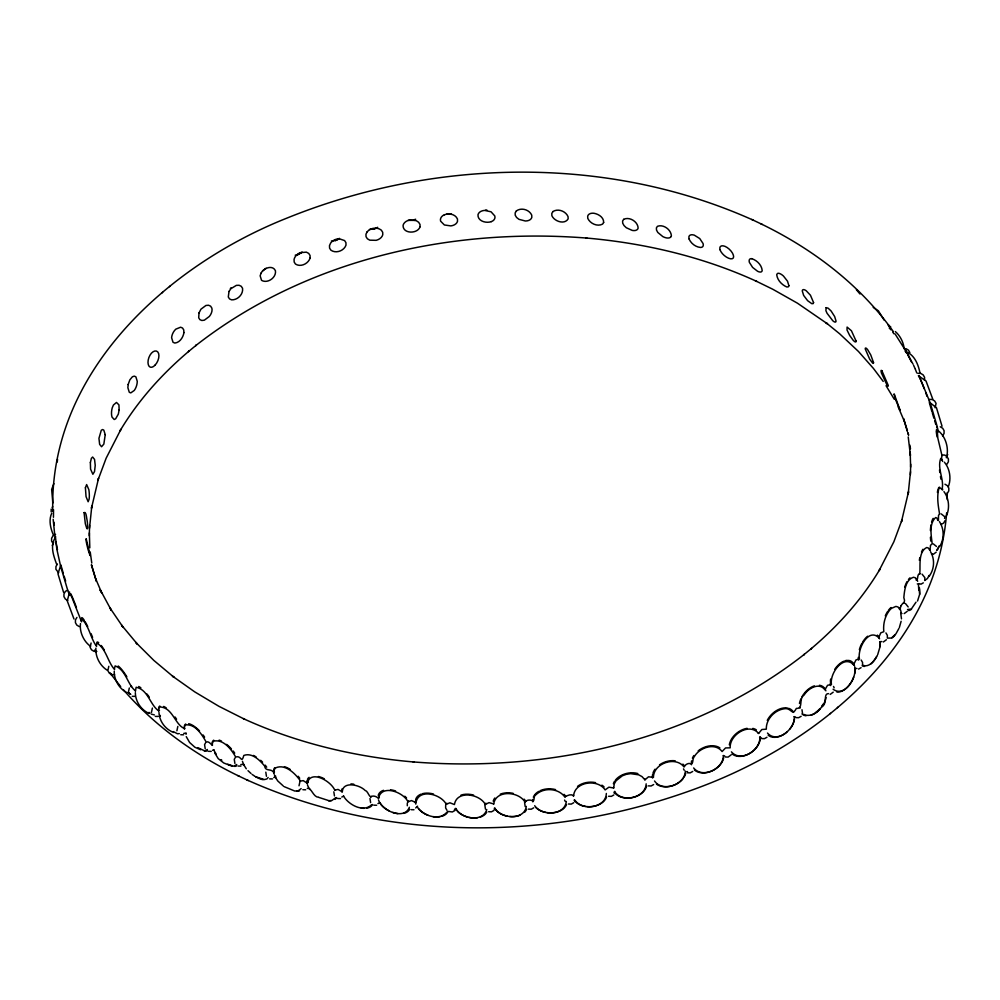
<?xml version="1.0" encoding="UTF-8"?>
<svg xmlns="http://www.w3.org/2000/svg" width="1000" height="1000" viewBox="0 0 1000 1000"><rect width="100%" height="100%" fill="white"/><g stroke="black" fill="none" stroke-linecap="round" stroke-linejoin="round"><path stroke-width="1.5" d="M916.1 580.062C918.675 580.4 916.538 574.425 919.7 573.663C920.775 567.038 917.663 552.163 926.7 547.513L928.288 547.987L929.887 550.375M51.175 511.863L51.212 509.075M95.875 648.125C95.275 656.7 99.938 665.725 107.238 670.238M128.35 692.387L129.312 688.012M151.425 712.463L152.387 708.075M176.887 730.812L177.838 726.438M265.812 772.163L266.438 776.287M299.012 785.788L299.975 781.413M333.825 791.8L334.462 795.938M369.975 798.487L370.613 802.613M407.287 805.75L407.325 802.975M445.675 805.175L445.637 807.962L447.038 810.4M484.837 805.025L485.462 809.15M524.575 802.425L525.2 806.562M802.6 713.85L801.975 709.725M862.525 665.225L862.562 662.438L861.15 660.013M898.913 628.45L895.913 633.888L891.388 638.05L887.35 638.112L887.35 635.363L885.938 632.938M924.538 380.112L924.575 377.325L923.175 374.888L920.725 373.413L917.875 373.325M924.788 580.4L924.825 577.612L922.075 574.15M930.013 550.388L930.525 545.275L932.188 543.85C931.25 535.438 928.812 523.875 935.612 517.562L936.925 518.025L937.85 520.425M89.3 535.775L89.588 525.425M910.413 474.575L910.7 464.225M947.225 499.538L947.262 492.663M919.275 376.825L919.188 376.163L928.962 399.825M946.925 464.237L948.388 461.788L948.413 459C945.175 452.2 939.112 454.562 942.65 461.438M89.5 528.288L91.838 505.812L91.463 508.275L98.525 478.387L97.888 480.387L106.137 458.212L120.938 429.3L120.113 430.712C138.225 400.363 162.175 373.775 189.137 351.025L188.4 351.637L196.412 345.062L195.7 345.637C305.238 259.862 449.85 227.2 586.95 238.088L586.025 238C644.762 243.088 703.062 256.812 756.762 281.413L755.288 280.712L772.7 289.212L797.425 303.175L827.55 323.888L825.9 322.612L839.625 333.775L858.475 351.488L873.4 368.4L883.213 381.413M899.475 609.288L900.1 609.5L900.788 606.062M910.5 471.712L908.162 494.188L908.538 491.725L901.475 521.613L902.113 519.612L893.863 541.788L879.062 570.7L879.887 569.288C861.775 599.637 837.825 626.225 810.863 648.975L811.6 648.363L803.587 654.938L804.3 654.362C694.762 740.138 550.15 772.8 413.05 761.912L413.975 762C355.238 756.912 296.938 743.188 243.238 718.587L244.713 719.287L218.875 706.287L194.737 691.875L172.45 676.112L174.1 677.387L153.863 660.438L135.725 642.362L137.425 644.188L121.562 625.138L123.238 627.45L109.712 607.562L111.35 610.375L100.237 589.763M946.65 512.85C936.1 645.575 819.688 741.413 702.825 786.038C557.8 841.55 389.513 844.013 246.825 779.862M833.088 689.225C844.013 697.562 856.438 678.888 854.812 668.55L857 668.462M159.825 706.025A17.25 5.763 52.9 0 0 158.688 708.2L158.7 710.925L159.488 710.325M57.25 462.013L57.538 459.263M918.787 590.125L918.413 584.1L917.288 583.888M901.488 618.85L900.713 613.25M878.65 637.663L880.763 632.863L883.825 631.663C882.862 623.462 885.325 614.5 891.137 608.513M342.337 791.637C342.85 781.112 359.462 784.55 365.087 790.425C368.338 790.875 369.137 799.125 372.275 796.162C374.562 795.713 376.812 796.85 378.5 798.3C381.325 783.938 403.413 791.9 408.013 801.85L411.512 800.575L415.975 802.588C418.562 788.037 441.175 794.038 446.262 804.338L449.875 802.788L454.438 804.55C456.688 789.987 479.663 793.787 485.337 804.45L489.038 802.625L493.7 803.938M53.525 509.675L53.45 517.288M80.487 623.587C79.325 631.825 83.7 641.587 90.562 646.312M901.125 621.275L899.388 627.4M565.125 796.475C565.2 797.05 571.2 792.75 573.575 795.975C574.625 781.488 597.85 778.6 605.125 789.912L608.913 787.175L613.663 788L614.288 783.825L616.087 780.75L622.325 775.8L626.35 774.312L630.612 773.65L638.725 774.837L642.013 776.612L644.938 779.837L648.512 776.812L653.413 777.35C653.512 763.325 675.65 755.612 684.062 767.05C684.938 765.088 687.025 763.587 689.175 763.438C694.45 765.537 691.587 759.112 694.513 756.3C699.775 747.487 715.062 742.225 722.1 751.538L725.55 747.938L730.175 747.837C729.388 734.8 749.275 722.138 758.612 733.45L761.85 729.513L766.312 729.175C765.925 719.35 774.463 710.25 783.988 708.812C791.775 707.175 791.85 717.013 796.363 708.388C803.825 709.075 798.225 698.562 804.2 694.925C808.012 688.4 819.425 681.888 824.887 689.812L827.575 685.288L831.45 684.475C829.45 673.662 843.213 654.062 853.6 664.663L852.513 664.15M944.562 518.425L944.737 517.45M853.6 664.663L855.975 659.938L859.45 658.863C857.225 649.137 868.45 627.375 878.787 637.737M494.225 809.237L495.037 808.238M493.675 804.175C495.613 789.6 518.75 791.225 525 802.1L525.15 801.45M409.375 807.275C404.65 819.737 384.65 811.737 379.85 802.663L377.912 803.625M69.612 591.938L67.25 600.913L73.987 619.012M486.763 809.525C483.025 822.812 460.65 818.825 455.887 808.388M60.475 565.8L67.663 590.112L65.438 591.362L63.975 593.812L63.938 596.6L65.338 599.025L67.787 600.513M485.337 804.45L485.913 803.175M917.55 601.013L919.688 594.225L919.425 588.725M415.688 807.95L417.55 806.162M446.262 804.338L446.825 803.225M938.713 547.137L936.6 550.388M53.863 483.625L51.65 489.45L52.838 503.05M946.137 516.375C949.987 508.625 949.112 498.562 943.962 491.613M51.712 513.275C48.463 520.262 50.587 528.737 53.587 535.4M408.013 801.85L408.525 800.925M948.288 486.725C951.488 478.9 949.875 468.575 944.362 462.175M877.663 654.725L880.075 646.625L879.887 641.675M415.975 802.588L416.238 801.925M56.662 564.325C53.5 555.562 49.662 545.388 55.788 536.9M946.538 457.362C949.237 447.713 945.325 434.925 936.438 429.487A17.25 1.275 76.9 0 1 937.237 430.775M52.3 545.513L53.625 542.263M946.375 457.738L947.7 454.487M900.837 605.962C902.812 602.288 905.975 603.138 903.825 597.625C904.5 590.513 905.462 579.837 913.45 577.263L915.325 577.775L917.212 580.237M939.762 546.4C944.388 538.962 944.275 528.837 939.388 521.55M916.025 602.15L911.312 609.062L907.513 609.538M929.087 575.425L927.463 578.488L924.725 580.525M186.275 733.1L183.762 733.388M158.737 708.213L159.738 706.963C172.825 707.113 175.138 725.612 184.887 728.612M213.925 749.7L212.525 750.312M378.5 798.3L379.4 797.125M614.212 793.25L614.763 791.312M184.387 729.087L184.537 726.287L185.675 724.925C195.387 723.713 202.1 734.837 206.25 742.163C208.625 740.487 211.112 744.862 212.5 745.138M877.3 655.4C874.638 660.375 869.5 667.775 862.938 665.35M91.1 643.025L90.138 647.412L91.538 649.837L93.987 651.325L96.838 651.4M108.812 666.3L107.85 670.675L109.262 673.1L111.7 674.587L114.55 674.675M205.5 743.012L204.575 744.6L205.212 748.737M235.188 757.738L234.262 759.338L234.9 763.462M935.113 407.775L936.062 403.4L934.663 400.975L932.212 399.487L929.362 399.412M945.075 520.612L943.612 523.075L941.112 524.475M341.788 797.05L343.688 796.012M370.788 797.125L371.213 796.388M308.212 782.2L307.288 783.225C310.6 769.212 331.225 781.225 334.775 790.212L335.1 789.663M929.025 576.475C934.388 569.425 935.075 559.312 930.5 551.688M273.812 777.65L275.775 776.188M274.475 771.975L273.863 772.575L274.262 769.575L275.738 767.825C285.637 763.5 295.763 774.225 300.338 780.837M243.6 764.438L240.812 764.525M574.412 800.8L574.85 800.075C582.112 811.175 605.938 807.962 606.35 793.475M334.775 790.212L338.025 789.412L342.225 791.825M300.15 781.15L303.238 780.625L307.288 783.225M52.125 507.488L52.675 506.625M57.413 564.075L55.95 566.525L55.912 569.312L58.663 572.775M76.925 617.438L75.462 619.888L75.425 622.675L76.825 625.112L79.275 626.587M731.188 754.825L728.15 757.075L725.3 757M942.588 435.925L944.05 433.475L944.087 430.688L942.688 428.25L940.238 426.763M947.325 493.375L948.787 490.925L948.825 488.137L947.425 485.712L944.975 484.225M833.213 692.163L830.175 694.425M936.188 552.163L933.15 554.412M886.388 639.738L883.35 642M907.225 611.325L904.188 613.587M534.675 805.7C541.362 815.863 564.688 815.85 566.325 801.475M932.387 553.8L931.538 554.362M447 812.075C439.412 821.388 422.925 815.888 417.3 806.875M207.387 749.488L204.812 750.962L197.75 747.625M236.762 764.513L233.9 766.225L227.725 764.25M371.637 804.725C363.375 812.95 348.638 804.762 343.575 796.2M335.7 797.712L331.925 800.45L328.925 800.662L318.812 797.412M301.163 788.6L298.087 790.875L294.775 791.038L284.137 786.637M268.163 777.475L266.913 778.938L264.4 779.587L255.6 776.725M919.85 583.7L918.575 584.175M525 802.1C526.462 800.025 529.35 799.7 531.625 800.387C535.35 803.562 532.788 795.662 535.975 794.725C543.787 787.05 558.9 788.138 565.037 797.312M230.35 288.6L231.088 287.762M455.75 808.812L454.375 809.925M67.688 590.163L69.525 595.325L69.25 592.812L71.7 596.825L81.562 621.825L81.438 618.587C89.338 626.1 90.412 638.062 96.613 646.462M266.075 268.263L262.55 270.95M96.438 645.713L96.788 642.987C106.35 648.85 107.5 661.775 114.625 669.55M753.175 220.138C607.137 154.588 434.338 158.425 287.038 218.062C167.05 265.637 48.875 372.625 52.787 511.325M161.863 292.938L162.6 292.337M169.5 286.663L170.212 286.087M829.788 713.913L830.5 713.337M837.4 707.663L838.138 707.062M302.087 252.037L298.412 254.438L295.225 255.2M114.45 668.812L115.125 665.9C126.125 669.963 127.312 684.538 135.538 690.95M339.438 238.363L335.662 240.5L331.4 241.05M891.225 608.45L895.913 606.413L898.012 606.987L900.1 609.5M377.675 227.288L375.887 228.388M55.575 534.362L53.075 535.763L51.612 538.212L51.588 541L52.987 543.425M454.837 810.562L452.337 811.963L448.387 811.425M494 810.413L491.5 811.812L488.65 811.725M920.825 584.25L923.325 582.85M533.737 807.812L531.237 809.212L528.387 809.125M573.787 802.688L571.287 804.087L568.438 804M613.875 794.95L611.375 796.35L608.525 796.275M858.562 669.075L861.062 667.675M653.65 784.562L651.15 785.962L648.3 785.875M692.712 771.462L690.212 772.862L687.362 772.788M801.137 716.3L798.65 717.7L795.788 717.625M766.963 737.25L764.463 738.65L761.612 738.575M130.812 686.688L131.613 686.237M297.362 254.825L301.188 252.787M415.637 219.237L412.55 220.362L408.15 220.387M828.587 693.625C822.938 693.312 827.663 703.962 821.988 706.625C817.987 711.888 810.775 717.712 803.863 714.45M335.4 240.575L338.025 239.412M373.837 229.137L377.025 228.012M307.275 788.388C311.312 787.1 313.15 797.2 318.488 797.25M881.838 641.587L880.013 641.688M936.625 427.212L937.362 427.038L930.263 403.025M374.35 228.988L369.487 229.425M179.325 733.637L177.438 733.737L173.238 731.575M687.55 771.637L686.688 771.612M154.375 714.912L151.25 714.112M451.463 214.137L447.05 213.9M919.4 573.675L920.4 573.75M939.575 513.888C938.288 506.35 936.838 498 938.5 490.2C939.55 483.713 944.013 493.988 942.275 488.2C943.962 478.75 937.075 468.387 940.7 458.525L942.275 460.462M132.2 696.3L135.05 696.375M155.275 716.375L158.125 716.45M180.738 734.737L183.588 734.812M208.388 751.312L211.238 751.388M238.075 766.038L240.925 766.112M269.625 778.863L272.475 778.938M302.863 789.7L305.712 789.788M337.638 798.5L340.487 798.587M373.787 805.188L376.637 805.263M411.138 809.675L413.988 809.75M901.963 613.525L901.287 613.337M939.675 513.9L938.525 515.337L938.425 520.4M941.85 455.012L937.825 438.113L937.2 430.025L938.288 431.9M339.162 238.738L344.6 240.575L345.938 242.675L346 245.125C344.012 250.888 335.938 253.812 330.9 250.175L329.588 248.15L329.487 245.625L330.637 243.05A8.625 6.3 -20.2 0 1 339.137 238.738M903.45 603.038L904.225 603.175M485.838 209.887L486.912 210.1M795.425 717L794.125 716.612M759.587 737.113L761.125 737.738M723.325 755.537L724.712 755.987M229.675 765.263L223.775 763L218.2 758.587L214.688 752.862M888.3 325.412L890.738 326.9M906.012 348.675L908.462 350.163L909.862 352.587M941.263 513.913L944.45 516.487M933.288 543.862L936.475 546.438M200.637 749.775L194.862 747.225L189.625 742.5L186.25 736.637M760.8 223.75C812.475 248.725 859.875 284.575 893.363 331.6M123.5 689.862C155.312 726.525 195.625 755.2 239.2 776.25M751.7 219.438L762.3 224.462M237.7 775.537L248.3 780.562M905.312 351.213L907.075 353.225M173.688 732.475C165.4 729.425 159.35 721.287 158.975 712.45M905.575 351.5C914.6 354.775 918.35 364.562 920.037 373.225M149.012 713.4C141.012 709.85 135.4 701.413 135.338 692.65M130.45 694.275L128.225 692.475M254.638 776.1L252.087 774.412M873.2 307.375L878.388 310.825L884.15 320.138M126.8 692.625C119.125 688.562 114.012 679.85 114.237 671.175M799.475 707.438L800.25 708M905.425 603.488L908.188 606.95M929.15 402.025L936.462 407.75L942.05 426.238M283.25 785.938L277.787 780.987L275.25 777.075M148.988 712.375L150 713.188M895.337 331.587C900.212 335.75 903.562 342.388 904.163 348.762M251 773.462L247.987 770.688M221.137 759.6L221.788 760.212M889.163 327.925L891.012 329.888M767.475 733.062C777.138 744.025 795.4 728.9 794.262 716.712M757.938 732.65L758.612 733.45M246.287 768.8L243.55 764.475M856.413 289.762L859.975 294M120.675 686.538L109.987 673L111.662 675.3M273.863 772.575C271.2 768.025 265.438 771.95 264.625 766.05C259.8 760.175 252.062 752.362 243.812 755.438C241.238 764.463 241.525 754.9 235.7 757.062C231.462 749.45 223.575 739 213.75 741.112L212.5 742.588L212.262 745.425M216.312 754.35L213.65 749.887M888.337 324.7L890.013 327.013M892.675 331.987L893.913 333.775M895.05 333.925L908.538 355.25M886.038 385.712L894.262 399.237M158.7 710.925C149.963 704.788 148.15 689.7 136.15 687.262L135.4 691.05M904.312 348.05L905.95 350.863M94.588 650.075L95.688 651.95M908.125 354.95L913.012 364.1M55.6 538.212L56.788 548.95L60.475 565.475M689.038 238.938L688.875 236.788A8.625 4.45 38.9 0 1 694.287 235.15L699.75 238.562L703.05 243.512A8.625 4.2 39.1 0 1 700.512 247.463C695.625 247.013 691.137 243.575 689.137 239.137M693.637 767.95C702.412 779.05 723.525 768.85 723.35 755.588M614.913 792.013C622.675 803.112 645.512 797.775 646.175 783.838M731.425 751.85C740.688 762.825 760.525 750.263 759.837 737.412M494.988 808.425C501.2 818.812 524.225 820.562 526.325 806.425M833.5 686.438L834.175 687.788M683.512 768.875L684.188 770.212M564.587 800.088L565.262 801.425M100.538 590.85L101.1 592.013M913.562 365.275L915.15 368.762M928.925 399.65L930.387 403.612M898.175 406.887L904.212 420.975M653.075 776.488L653.413 777.35M101.825 593.112L95.787 579.025M100.388 590.538L100.125 590.462M185.75 733.475L186.088 734.287M908.625 435.262L907.663 432.587M160.05 715.3L160.387 716.125M915.325 369.188L916.775 372.938M654.525 780.975C662.387 792.65 685.075 784.812 685.312 771.062M907.45 430.887L903.625 418.75L907.35 431.475M63.537 592.25L57.95 573.763L60.875 564.95L63.362 573.538M934.688 420.763L935.837 424.562M932.4 413.188L933.913 418.225M64.125 576.112L65.65 581.15M932.025 411.938L929.45 403.162M908.037 432.925L908.512 434.675M938.213 431.275L937.513 428.275M932.75 399.087L926.012 380.988L918.35 375.737A17.25 0.988 69.6 0 1 924.237 388.725M937.487 428.188L937.212 426.788M613.513 787.262L613.663 788M644.762 778.988L644.938 779.837M910.487 448.825L909.9 445.138M908.225 436.938L910.425 455.438L910.188 452.188L910.625 467.1M91.775 563.062L90.225 551.975M53.913 522.25L54.312 525.325M55.087 538.413L53.163 519.3M573.462 795.037L573.575 795.975M919.362 587.513L919.688 594.225M89.812 547.812L89.375 532.9M299.6 790.788A17.25 8.713 38.7 0 1 296.9 791.3M275.763 777.638A17.25 8.713 38.7 0 1 274.5 775.163M274.075 773.988A17.25 8.713 38.7 0 1 273.6 771.05M273.738 769.775A17.25 8.713 38.7 0 1 274.75 767.688M284.45 766.675A17.25 8.713 38.7 0 1 290.1 769.338M298.188 776.263A17.25 8.713 38.7 0 1 299.7 778.25M331.112 800.788A17.25 9.338 34.7 0 1 328.562 800.763M309.925 789.488A17.25 9.338 34.7 0 1 307.4 784.663M307.05 783.15A17.25 9.338 34.7 0 1 307.113 780.387M307.525 779.212A17.25 9.338 34.7 0 1 309.1 777.337M318.412 776.488A17.25 9.338 34.7 0 1 324.312 778.812M336.662 797.537A17.25 9.338 34.7 0 1 335.087 799.412M372.562 804.5A17.25 9.925 30.4 0 1 366.75 808.175M364.087 808.325A17.25 9.925 30.4 0 1 361.188 808M341.887 791.775A17.25 9.925 30.4 0 1 341.987 788.95M350.913 783.9A17.25 9.925 30.4 0 1 353.825 784.225M409.688 809.275A17.25 10.462 25.8 0 1 403.625 813.4M397.875 813.587A17.25 10.462 25.8 0 1 392.812 812.412M389.113 810.85A17.25 10.462 25.8 0 1 378.438 799.8M378.225 795.387A17.25 10.462 25.8 0 1 383.537 790.312M390.513 789.8A17.25 10.462 25.8 0 1 395.588 790.975M404.775 796.225A17.25 10.462 25.8 0 1 406.575 797.987M447.85 811.787A17.25 10.95 20.8 0 1 441.587 816.388M440.225 816.688A17.25 10.95 20.8 0 1 433.1 816.65M427.95 815.225A17.25 10.95 20.8 0 1 418.462 808.737M415.812 804.112A17.25 10.95 20.8 0 1 415.412 801.062M415.637 799.638A17.25 10.95 20.8 0 1 421.138 794.112M422.4 793.7A17.25 10.95 20.8 0 1 433.5 794.025M486.825 811.963A17.25 11.387 15.3 0 1 480.412 817.05M477.525 817.738A17.25 11.387 15.3 0 1 469.075 817.412M467.775 817.087A17.25 11.387 15.3 0 1 457.863 811.737M456.863 810.688A17.25 11.387 15.3 0 1 455.225 808.462M460.975 795.113A17.25 11.387 15.3 0 1 473.6 795.075M526.575 809.35A17.25 11.762 9.4 0 1 524.513 812.362M519.888 815.288A17.25 11.762 9.4 0 1 509.75 816.538M507.088 816.125A17.25 11.762 9.4 0 1 497.062 811.275M496.037 810.275A17.25 11.762 9.4 0 1 494.4 808.112M493.225 801.175A17.25 11.762 9.4 0 1 494.825 798.012M500.288 794.15A17.25 11.762 9.4 0 1 513.088 793.312M524.125 799.163A17.25 11.762 9.4 0 1 525.775 801.325M566.512 804.575A17.25 12.075 2.8 0 1 546.888 812.688M545.575 812.45A17.25 12.075 2.8 0 1 535.775 807.412M532.812 801.862A17.25 12.075 2.8 0 1 532.75 799.475M533.337 797.175A17.25 12.075 2.8 0 1 538.75 791.4M540.087 790.713A17.25 12.075 2.8 0 1 555.575 789.613M564.075 794.338A17.25 12.075 2.8 0 1 565.725 796.438M606.525 797.2A17.25 12.3 -4.2 0 1 586.9 806.7M585.6 806.538A17.25 12.3 -4.2 0 1 574.163 799.975M577.537 786.388A17.25 12.3 -4.2 0 1 595.588 782.638M601.888 785.163A17.25 12.3 -4.2 0 1 604.075 786.925M646.625 785.962A17.25 12.425 -11.9 0 1 631.85 797.7A17.25 12.425 -11.9 0 1 614.188 792.025M613.375 783.688A17.25 12.425 -11.9 0 1 614.6 781.25M615.425 780.113A17.25 12.425 -11.9 0 1 637.863 773.575M685.7 773.213A17.25 12.438 -19.9 0 1 684.15 777.05M683.35 778.263A17.25 12.438 -19.9 0 1 656.488 784.15M652.562 778.025A17.25 12.438 -19.9 0 1 652.675 774.237M653.025 772.962A17.25 12.438 -19.9 0 1 655.025 769.188M659.525 764.837A17.25 12.438 -19.9 0 1 675.212 760.8M682.887 764.112A17.25 12.438 -19.9 0 1 684.5 766.038M723.688 757.788A17.25 12.337 -28.3 0 1 711.325 771.213A17.25 12.337 -28.3 0 1 694.412 769.963M691.513 764.737A17.25 12.337 -28.3 0 1 691.587 760.863M692.412 758.2A17.25 12.337 -28.3 0 1 693.825 755.575M698.175 750.863A17.25 12.337 -28.3 0 1 719.887 747.913M760.3 737.038A17.25 12.088 -36.8 0 1 753.925 750.3M752.913 751.175A17.25 12.088 -36.8 0 1 732.138 753.913M729.312 744.8A17.25 12.088 -36.8 0 1 747.113 728.325M752.825 728.413A17.25 12.088 -36.8 0 1 756.363 729.875M794.5 719.087A17.25 11.688 -45.2 0 1 789.663 729.25M786.838 732.125A17.25 11.688 -45.2 0 1 768.188 735.212M767.262 720.362A17.25 11.688 -45.2 0 1 787.4 708.025M788.6 708.312A17.25 11.688 -45.2 0 1 793.575 712.412M823.088 704.175A17.25 11.113 -53.3 0 1 821.625 706.475M819.963 708.562A17.25 11.113 -53.3 0 1 816.075 712.15M819.438 685.263A17.25 11.113 -53.3 0 1 825.875 690.837M826.062 697.575A17.25 11.113 -53.3 0 1 821.988 706.737M820.325 708.825A17.25 11.113 -53.3 0 1 811.137 715.225M806.075 715.788A17.25 11.113 -53.3 0 1 802.038 714.025M799.45 703.475A17.25 11.113 -53.3 0 1 800.875 698.962M802.062 696.612A17.25 11.113 -53.3 0 1 814.375 685.837M848.425 660.387A17.25 10.388 -60.9 0 1 854.488 665.713M854.788 666.912A17.25 10.388 -60.9 0 1 854.675 673.462M853.637 677.2A17.25 10.388 -60.9 0 1 851.312 682.075M850.6 683.2A17.25 10.388 -60.9 0 1 836.938 692.113M830.575 685.588A17.25 10.388 -60.9 0 1 830.312 682.875M830.362 681.438A17.25 10.388 -60.9 0 1 830.688 679.025M834.762 669.3A17.25 10.388 -60.9 0 1 843.8 661.225M844.987 660.8A17.25 10.388 -60.9 0 1 847.337 660.362M877.35 635.125A17.25 9.513 -67.9 0 1 879.538 638.812M880.163 644.225A17.25 9.513 -67.9 0 1 879.95 646.675M876.575 656.75A17.25 9.513 -67.9 0 1 870.837 663.938M864.55 666.438A17.25 9.513 -67.9 0 1 862.15 665.763M858.625 660.125A17.25 9.513 -67.9 0 1 858.3 657.375M859.35 649.625A17.25 9.513 -67.9 0 1 861.888 643.4M862.537 642.25A17.25 9.513 -67.9 0 1 867.638 636.213M899.425 607.863A17.25 8.5 -74.3 0 1 901.237 613.1M894.837 635.35A17.25 8.5 -74.3 0 1 892.1 637.875M885.3 615.9A17.25 8.5 -74.3 0 1 887.513 611.675M888.337 610.475A17.25 8.5 -74.3 0 1 891.012 607.55M916.45 578.65A17.25 7.375 -80.2 0 1 917.65 581.312M911.475 609.188A17.25 7.375 -80.2 0 1 908.425 610.562M904.675 587.212A17.25 7.375 -80.2 0 1 907.038 581.638M908.462 579.475A17.25 7.375 -80.2 0 1 909.975 577.863M919.35 560.325A17.25 6.188 -85.6 0 1 919.8 557.75M921.488 552.087A17.25 6.188 -85.6 0 1 922.938 549.263M930.8 541.112A17.25 4.963 89.5 0 1 930.425 537.238M930.4 530.5A17.25 4.963 89.5 0 1 931.025 524.9M931.6 522.238A17.25 4.963 89.5 0 1 933.15 518.362M938.962 546.013A17.25 4.963 89.5 0 1 937.412 549.888M937.412 492.45A17.25 3.713 85 0 1 937.938 489.637M938.275 488.612A17.25 3.713 85 0 1 939.575 487.163M940.938 479.162A17.25 2.487 80.8 0 1 940.45 476.512M939.837 472.525A17.25 2.487 80.8 0 1 939.513 469.9M937.075 436.95A17.25 1.275 76.9 0 1 936.225 430.763M925.65 392.5A17.25 0.988 69.6 0 1 927.013 396.287M905.5 351.562A17.25 2.05 66.2 0 1 906.812 353.4M907.588 354.65A17.25 2.05 66.2 0 1 911.363 361.825M57.488 549.763A17.25 1.275 76.9 0 1 55.987 541.812M70.812 593.775A17.25 0.988 69.6 0 1 76.438 607.438M81.737 617.688A17.25 2.05 66.2 0 1 84.275 620.325M85.05 621.575A17.25 2.05 66.2 0 1 87.7 626.462M91.037 633.638A17.25 2.05 66.2 0 1 92.587 637.35M97.05 642.075A17.25 3.05 62.9 0 1 98.675 642.688M101.25 645.525A17.25 3.05 62.9 0 1 104.388 650.188M130.738 694.362A17.25 4.013 59.6 0 1 128.8 692.85M118.225 666.012A17.25 4.013 59.6 0 1 126.85 676.787M138.663 686.5A17.25 4.913 56.3 0 1 140.875 687.837M146.925 693.975A17.25 4.913 56.3 0 1 149.325 697.2M163.688 706.425A17.25 5.763 52.9 0 1 166.35 708.025M175.037 716.988A17.25 5.763 52.9 0 1 176.562 719.188M207.425 750.713A17.25 6.562 49.6 0 1 204.438 751.025M184.363 726.338A17.25 6.562 49.6 0 1 185.7 724M188.688 723.688A17.25 6.562 49.6 0 1 199.525 730.875M203.05 734.95A17.25 6.562 49.6 0 1 204.6 737.125M236.675 765.8A17.25 7.325 46.1 0 1 234.65 766.4M232.375 766.175A17.25 7.325 46.1 0 1 228.875 764.875M212.2 742.688A17.25 7.325 46.1 0 1 213.725 740.175M219.137 740.113A17.25 7.325 46.1 0 1 221.513 741.1M226.6 744.388A17.25 7.325 46.1 0 1 231.462 748.975M233.175 751.025A17.25 7.325 46.1 0 1 234.713 753.15M263.175 779.7A17.25 8.037 42.5 0 1 255.413 776.55M244.088 765.025A17.25 8.037 42.5 0 1 242.438 761.325M253.4 755.438A17.25 8.037 42.5 0 1 256.137 756.95M260.637 760.312A17.25 8.037 42.5 0 1 262.6 762.163M265.225 765.163A17.25 8.037 42.5 0 1 266.688 767.2M105.225 434.675L103.85 444.075L101.55 446.737L99.637 444.363L98.95 438.325L101.287 430.262L102.575 429.538L103.812 430.125L105.225 434.675M90.375 462.537L90.562 469.137L92.875 474.263L94.513 471.587L95.237 465.425L94.55 459.4L92.638 457.025L91.375 458.325L90.375 462.537M85.412 487.738L86.037 496.613L88.15 501.75L89.125 499.125A8.625 1.863 86.1 0 0 88.863 489.7L86.638 484.575L85.412 487.738M119.138 409.9L118.325 414.125L115.65 418.787L114.213 419.5L112.025 417.1A8.625 3.638 -81.9 0 1 112.25 407.8L113.438 405.012L116.487 402.45L118.938 404.888L119.138 409.9M84.087 512.587L85.325 523.75L86.737 528.3L87.238 528.913L87.537 528.25A8.625 1.188 81.5 0 0 87.1 520.3C86.6 518.688 86.25 510.962 84.087 512.587M128.162 384.5L127.875 387.725L129.288 392.275L130.762 392.9L134.275 390.438A8.625 4.225 -73.3 0 0 137.262 381.35L135.863 376.8L134.275 376.138L132.425 376.75L129.863 379.837L128.162 384.5M90.1 554.862L90.037 555.487L88.275 550.288A8.625 0.663 76.1 0 1 86.175 541.163L86.163 538.688L90.1 554.862M873.525 362.55L873.375 363.387L872.625 363.062L869.75 359.312L865.238 348.938A8.625 1.65 63 0 1 867.675 349.725L870.775 354.975L873.525 362.55M183.95 332.575C183.175 337.25 179.963 342.512 174.862 343.062L173.025 342.3L171.612 337.75A8.625 5.238 -62 0 1 175.825 329.15L180.613 327.212L182.537 328.025L183.725 329.913L183.95 332.575M199 312.962L198.7 317.762L199.862 319.637L201.838 320.487L204.338 320.188L209.338 316.462A8.625 5.55 -51.2 0 0 211.838 308.087L210.6 306.15L208.525 305.238L205.938 305.475L200.938 309.2L199 312.962M856.087 341.075L855.812 341.975L854.837 341.763L853.325 340.462L849.7 335.5L847.025 330.025L847.1 327.088L851.438 330.775L856.087 341.075M229.013 291.45L228.3 297L229.525 298.913L231.612 299.85C237.587 300.138 243.438 294.3 242.55 288.275L241.262 286.3L239.075 285.275L236.35 285.375L230.888 288.712L229.013 291.45M261.15 272.975L260.138 275.788L261.537 280.338C267.525 283.925 276.588 277.55 275.425 270.688C272.562 264.562 263.6 268.125 261.15 272.975M310.125 257.962C308.425 263.65 300.7 267.512 295.475 264.05L294.188 262.05L294.062 259.5A8.625 6.238 -29.5 0 1 300.2 252.675L306.375 252.15L308.712 253.412L310.038 255.463L310.125 257.962M826.137 307.65L825.913 310.675L827.038 313.238L832.788 320.75A8.625 2.338 56.1 0 0 836.038 321.062L834.638 316.512L831.075 310.95L828.15 308.2L826.137 307.65M367.163 231.775L365.962 234.225L366.037 236.7L367.375 238.775L369.762 240.175L376.188 240.325A8.625 6.138 -11.3 0 0 382.762 234.725L382.7 232.325L381.362 230.175C377.2 226.775 370.588 227.787 367.163 231.775M813.575 302.6L813.05 303.65L811.762 303.65L807.638 300.688L803.65 295.425L802.25 290.875A8.625 3 53.1 0 1 806.175 290.712L810.45 295.238L813.575 302.6M788.913 285.738L788.288 286.863L786.825 286.988C781.888 284.913 777.337 280.163 776.712 274.713L777.425 273.5A8.625 3.362 50 0 1 783.425 276L787.5 281.188L788.913 285.738M420.05 226.825C417.6 234.163 402.5 234 403.1 225.25A8.625 6.225 -4.6 0 1 409.725 220L416.225 220.65L418.65 222.275L420 224.462L420.05 226.825M516.362 210.938L515.163 212.913L515.225 215.225L516.575 217.463L518.975 219.338L525.363 221A8.625 5.6 15.6 0 0 531.812 217.4L531.737 215.15C529.325 209.625 521.25 207.25 516.362 210.938M552.975 211.537L551.8 213.425L551.875 215.7C554.263 221.325 564.625 224.988 568.15 218.837L568.05 216.637C565.763 211.175 558.075 208.225 552.975 211.537M603.65 222.45L602.562 224.125C597.3 226.912 590.15 223.562 587.775 218.375L587.688 216.137A8.625 5.337 25.7 0 1 593.875 213.25C598.45 214.037 603.837 217.275 603.65 222.45M623.688 219.338L622.6 221L622.712 223.2L624.012 225.55L626.287 227.738L632.263 230.425A8.625 4.862 30.4 0 0 638.125 228.15C637.987 221.725 629.525 216.4 623.688 219.338M670.625 237.037L670.425 237.362A8.625 4.588 34.3 0 1 662.825 236.6L657.8 232.45L656.513 230.075L656.4 227.9L657.425 226.325C663.388 223.962 671.087 229.65 671.388 235.875L670.625 237.037M444.438 214.775L444.113 214.862A8.625 6.138 1.6 0 0 440.613 221.175L444.387 224.975L450.875 225.9A8.625 5.95 3 0 0 457.512 221.312L457.45 219C455.412 214.15 448.938 212.975 444.438 214.775M491.175 221.65C486.225 223.538 477.388 221.1 478 214.65A8.625 5.962 9.3 0 1 484.6 210.4L491.05 211.8L494.787 215.938A8.625 5.775 10.4 0 1 491.35 221.625L491.175 221.65M751.725 258.675L751.663 258.65A8.625 3.825 45.8 0 0 749.375 262.35L752.588 267.387L757.6 271.288A8.625 3.562 45.8 0 0 762.188 270.562C761.75 264.988 756.825 260.262 751.725 258.675M894.4 394.462L893.988 393.988L895.425 399.3L900 410.15L894.4 394.462M881.938 370.825L881.875 370.75A8.625 1.212 66 0 0 881.475 373.1L886.6 384.175A8.625 0.912 65.9 0 0 888.225 385.363L881.938 370.825M91.65 565.413L91.375 564.738L96.375 581.25L91.65 565.413M720.013 249.713A8.625 4 41.4 0 0 728.637 258.238A8.625 3.887 42.5 0 0 733.35 255.125A8.625 4.037 43.5 0 0 724.963 246.337A8.625 4.15 42.4 0 0 720.013 249.713M155.15 365.037A8.625 4.737 -66.5 0 0 158.637 353.537A8.625 4.888 -67.5 0 0 151.463 353.137A8.625 4.763 -69.2 0 0 148.338 364.787A8.625 4.612 -68.3 0 0 155.15 365.037"/></g></svg>
